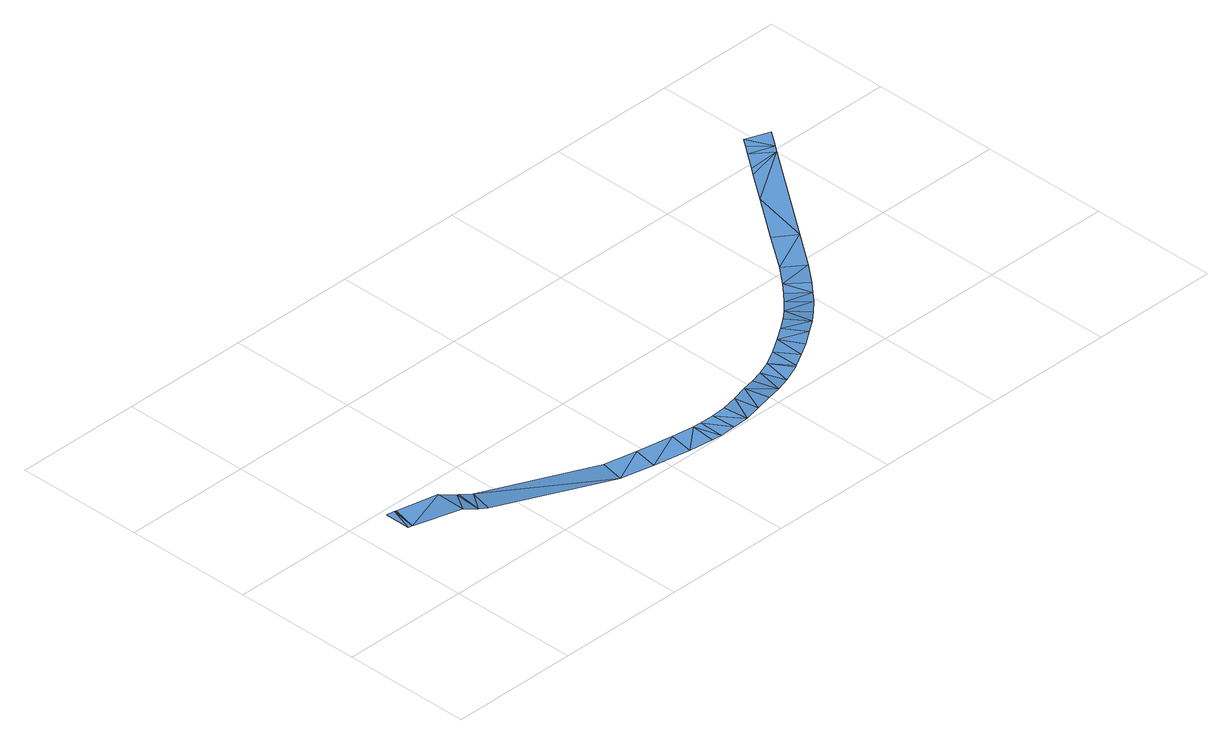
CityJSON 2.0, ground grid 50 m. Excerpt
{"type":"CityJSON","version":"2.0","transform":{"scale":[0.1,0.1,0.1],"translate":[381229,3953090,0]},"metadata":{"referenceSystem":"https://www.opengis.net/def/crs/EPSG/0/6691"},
"CityObjects":{
"waterbody1":{"type":"WaterBody","attributes":{"name":"妙正寺川","class":"1030"},"geometry":[{"type":"MultiSurface","lod":"1","boundaries":[[[0,1,2]],[[2,3,0]],[[4,5,3]],[[3,5,0]],[[3,6,4]],[[3,7,6]],[[7,8,6]],[[7,9,8]],[[9,10,8]],[[11,10,9]],[[9,12,11]],[[12,13,11]],[[13,14,11]],[[13,15,14]],[[13,16,15]],[[16,17,15]],[[16,18,17]],[[18,19,17]],[[18,20,19]],[[20,21,19]],[[21,22,19]],[[21,23,22]],[[23,24,22]],[[23,25,24]],[[25,26,24]],[[25,27,26]],[[25,28,27]],[[28,29,27]],[[28,30,29]],[[30,31,29]],[[31,32,29]],[[31,33,32]],[[31,34,33]],[[34,35,33]],[[34,36,35]],[[36,37,35]],[[37,38,35]],[[37,39,38]],[[39,40,38]],[[39,41,40]],[[41,42,40]],[[42,43,40]],[[42,44,43]],[[44,45,43]],[[44,46,45]],[[44,47,46]],[[47,48,46]],[[48,49,46]],[[50,51,49]],[[48,50,49]],[[50,52,51]],[[50,53,52]],[[53,54,52]],[[54,55,52]],[[54,56,55]],[[56,57,55]],[[56,58,57]],[[56,59,58]],[[59,60,58]],[[59,61,60]],[[59,62,61]],[[63,64,62]],[[59,63,62]],[[63,65,64]],[[63,66,65]]]}]}
},
"vertices":[
[34,326,151],[3,331,151],[1,230,151],[17,227,151],[40,324,151],[38,325,151],[205,292,148],[215,191,136],[276,278,118],[278,180,110],[285,276,115],[340,264,95],[317,172,97],[834,73,1],[852,166,1],[980,140,0],[962,46,0],[1121,115,0],[1106,21,0],[1207,104,0],[1198,8,0],[1238,6,0],[1240,102,0],[1301,7,0],[1297,102,0],[1365,11,0],[1355,106,0],[1412,114,6],[1427,20,6],[1468,126,11],[1490,32,11],[1551,49,4],[1524,140,4],[1578,159,0],[1611,69,0],[1631,180,0],[1683,99,1],[1689,102,1],[1685,206,7],[1739,128,8],[1736,235,15],[1783,152,15],[1836,186,22],[1781,265,22],[1887,224,19],[1828,299,19],[1872,336,9],[1935,265,9],[1981,309,5],[1913,376,5],[2018,349,2],[1948,413,2],[1985,455,1],[2058,393,1],[2113,463,7],[2038,521,7],[2219,606,4],[2142,663,4],[2267,834,7],[2492,978,9],[2349,945,8],[2369,972,9],[2418,1038,10],[2512,1005,10],[2442,1072,10],[2468,1106,9],[2560,1070,9]
]}
